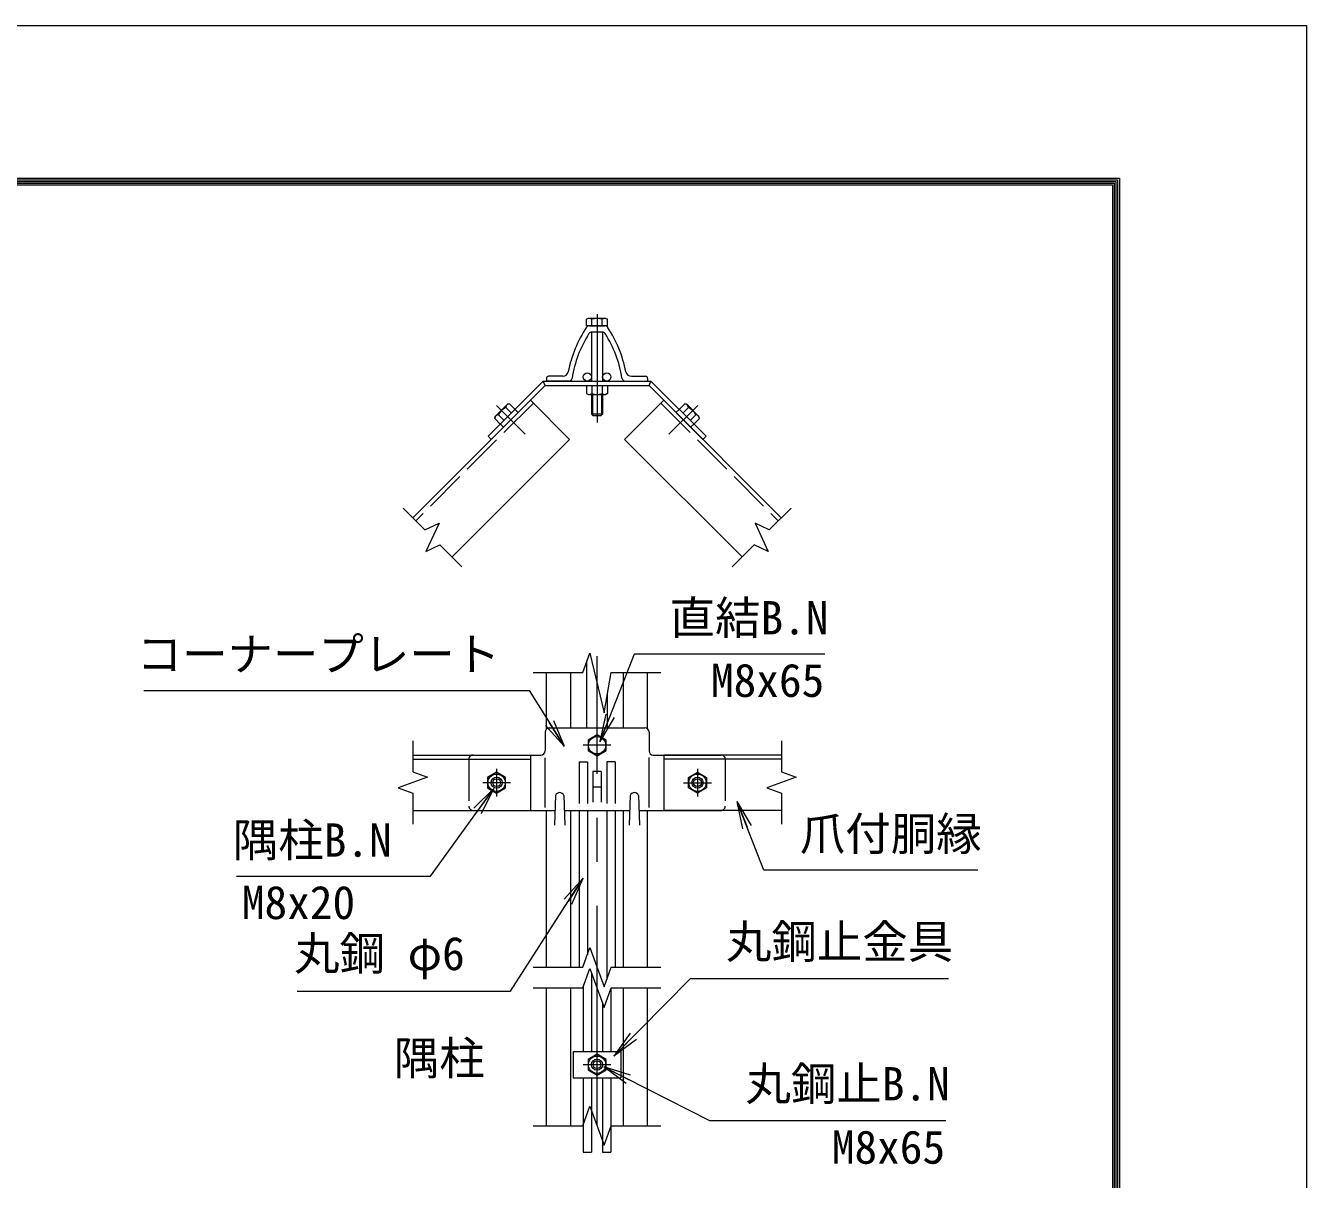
# Model space of a CAD drawing. Units: millimetres, scale not verified. Extents: x -4200 to 4200, y -2970 to 2970.
# Drawn here: x 2351 to 4200, y 1304 to 2970 of the extents above; entities that cross this region are included whole.
import ezdxf
from ezdxf.enums import TextEntityAlignment as Align

# ---------------------------------------------------------------- set-up
doc = ezdxf.new("R2010")
doc.units = ezdxf.units.MM
doc.header["$LTSCALE"] = 10
doc.linetypes.add('DASHED', pattern=[7.5, 6, -1.5])
doc.linetypes.add('USER1', pattern=[50.8, 31.75, -6.35, 6.35, -6.35])
for name, color, linetype, lineweight in [('0-0_D-STR1', 1, 'Continuous', 18), ('0-1_D-BMK', 2, 'USER1', 13), ('0-2_D-STR-DIM', 7, 'Continuous', 13), ('0-6_D-STR3', 3, 'Continuous', 13), ('0-7_D-STR-TXT', 7, 'Continuous', 13), ('0-8_0', 7, 'Continuous', 18), ('0-B_D-TTL', 7, 'Continuous', 18)]:
    doc.layers.add(name, color=color, linetype=linetype, lineweight=lineweight)
doc.styles.add('ＭＳ ゴシック', font='')
doc.styles.get('ＭＳ ゴシック').set_extended_font_data('MS Gothic')

# ---------------------------------------------------------------- blocks, each defined once
blk = doc.blocks.new('_Open')
at = {"layer": '0-8_0'}
blk.add_line((-10, 1.667), (0, 0), dxfattribs=at)
blk.add_lwpolyline([(-10, -1.667), (0, 0), (-10, 0)], dxfattribs=at)

msp = doc.modelspace()

# ---------------------------------------------------------------- linework, layer by layer
at = {"layer": '0-0_D-STR1'}
for p, q in [((3164.88, 2536.76), (3187.16, 2536.76)), ((3167.88, 2527.76), (3183.48, 2527.76)), ((3103.02, 2460.76), (3103.02, 2456.76)), ((3103.02, 2460.76), (3103.02, 2456.76)), ((3126.53, 2463.76), (3106.02, 2463.76)), ((3225.5, 2463.76), (3246.02, 2463.76)), ((3249.02, 2460.76), (3249.02, 2456.76)), ((3135.07, 2456.76), (3103.02, 2456.76)), ((3216.96, 2456.76), (3249.02, 2456.76)), ((3079.8, 2429.15), (2910.1, 2259.44)), ((3079.8, 2429.15), (3136.37, 2372.58)), ((3272.23, 2429.15), (3441.93, 2259.44)), ((3136.37, 2372.58), (2966.67, 2202.87)), ((3103.02, 1954.45), (3103.02, 2035.98)), ((3138.02, 1955.98), (3138.02, 2035.98)), ((3161.02, 1955.98), (3161.02, 2051.15)), ((3214.02, 1955.98), (3214.02, 2035.98)), ((3249.02, 1954.45), (3249.02, 2035.98)), ((3191.02, 1955.98), (3191.02, 2004.66)), ((2909.91, 1916.98), (3079.8, 1916.98)), ((2909.91, 1910.98), (3079.8, 1910.98)), ((3079.8, 1916.98), (3079.8, 1836.98)), ((3272.23, 1916.98), (3272.23, 1836.98)), ((3442.12, 1916.98), (3272.23, 1916.98)), ((3442.12, 1910.98), (3272.23, 1910.98)), ((3116.02, 1858.73), (3114.52, 1815.73)), ((3128.02, 1858.73), (3129.52, 1815.73)), ((3224.02, 1858.73), (3222.52, 1815.73)), ((3236.02, 1858.73), (3237.52, 1815.73)), ((2909.91, 1836.98), (3079.8, 1836.98)), ((3103.02, 1610.72), (3103.02, 1836.98)), ((3138.02, 1610.72), (3138.02, 1836.98)), ((3214.02, 1610.72), (3214.02, 1836.98)), ((3249.02, 1610.72), (3249.02, 1836.98)), ((3442.12, 1836.98), (3272.23, 1836.98)), ((3103.02, 1381.76), (3103.02, 1580.72)), ((3138.02, 1381.76), (3138.02, 1580.72)), ((3214.02, 1381.76), (3214.02, 1580.72)), ((3249.02, 1381.76), (3249.02, 1580.72))]:
    msp.add_line(p, q, dxfattribs=at)
at = {"layer": '0-0_D-STR1', "linetype": 'DASHED'}
for p, q in [((3084.05, 2424.9), (2914.34, 2255.2)), ((3267.99, 2424.9), (3437.69, 2255.2))]:
    msp.add_line(p, q, dxfattribs=at)
at = {"layer": '0-0_D-STR1'}
msp.add_lwpolyline([(3272.23, 2429.15), (3215.66, 2372.58), (3385.37, 2202.87)], dxfattribs=at)
for centre, radius, start, end in [((3311.93, 2435.06), 181, 146.67148, 168.8028), ((3164.88, 2531.76), 5, 90, 146.67148), ((3187.16, 2531.76), 5, 33.32852, 90), ((3040.1, 2435.06), 181, 11.1972, 33.32852), ((3306.02, 2435.16), 168, 147.4916, 171.15527), ((3168.56, 2522.76), 5, 90, 147.4916), ((3183.48, 2522.76), 5, 32.5084, 90), ((3046.02, 2435.16), 168, 8.84473, 32.5084), ((3106.02, 2460.76), 3, 90, 180), ((3126.53, 2471.76), 8, 270, 348.8028), ((3135.07, 2461.76), 5, 270, 351.15527), ((3216.96, 2461.76), 5, 188.84473, 270), ((3225.5, 2471.76), 8, 191.1972, 270), ((3246.02, 2460.76), 3, 0, 90), ((3122.02, 1856.23), 6.5, 22.61986, 157.38014), ((3230.02, 1856.23), 6.5, 22.61986, 157.38014)]:
    msp.add_arc(centre, radius, start, end, dxfattribs=at)
at = {"layer": '0-1_D-BMK'}
for p, q in [((3176.02, 2553.5), (3176.02, 2397.12)), ((3030.77, 2421.61), (3072.27, 2380.11)), ((3321.26, 2421.61), (3279.76, 2380.11)), ((3176.02, 1381.76), (3176.02, 2059.71)), ((3196.02, 1930.98), (3156.02, 1930.98)), ((3031.02, 1896.98), (3031.02, 1856.98)), ((3321.02, 1896.98), (3321.02, 1856.98)), ((3051.02, 1876.98), (3011.02, 1876.98)), ((3301.02, 1876.98), (3341.02, 1876.98)), ((3196.02, 1469.91), (3156.02, 1469.91))]:
    msp.add_line(p, q, dxfattribs=at)
at = {"layer": '0-2_D-STR-DIM'}
for p, q in [((2895.96, 2273.58), (2927.5, 2242.04)), ((3456.08, 2273.58), (3424.53, 2242.04)), ((2927.5, 2242.04), (2947.89, 2251.55)), ((2947.89, 2251.55), (2928.87, 2210.76)), ((2928.87, 2210.76), (2949.26, 2220.27)), ((2949.26, 2220.27), (2980.81, 2188.73)), ((3402.77, 2220.27), (3371.22, 2188.73)), ((3155.49, 2035.98), (3165.76, 2064.17)), ((3165.76, 2064.17), (3186.28, 1977.78)), ((3084.02, 2035.98), (3155.49, 2035.98)), ((3186.28, 1977.78), (3196.54, 2035.98)), ((3196.54, 2035.98), (3268.02, 2035.98)), ((2909.91, 1937.24), (2909.91, 1892.63)), ((3442.12, 1937.24), (3442.12, 1892.63)), ((3442.12, 1892.63), (3463.26, 1884.93)), ((3463.26, 1884.93), (3420.98, 1869.54)), ((3420.98, 1869.54), (3442.12, 1861.85)), ((2909.91, 1861.85), (2909.91, 1817.24)), ((3442.12, 1861.85), (3442.12, 1817.24)), ((3084.02, 1610.72), (3155.49, 1610.72)), ((3155.49, 1580.72), (3165.76, 1608.92)), ((3165.76, 1608.92), (3186.28, 1552.53)), ((3196.54, 1610.72), (3268.02, 1610.72)), ((3084.02, 1580.72), (3155.49, 1580.72)), ((3186.28, 1552.53), (3196.54, 1580.72)), ((3196.54, 1580.72), (3268.02, 1580.72)), ((3155.49, 1381.76), (3165.76, 1409.95)), ((3165.76, 1409.95), (3186.28, 1353.57)), ((3084.02, 1381.76), (3155.49, 1381.76)), ((3186.28, 1353.57), (3196.54, 1381.76)), ((3196.54, 1381.76), (3268.02, 1381.76))]:
    msp.add_line(p, q, dxfattribs=at)
for points in [[(3424.53, 2242.04), (3404.14, 2251.55), (3423.16, 2210.76), (3402.77, 2220.27)], [(2909.91, 1892.63), (2931.06, 1884.93), (2888.77, 1869.54), (2909.91, 1861.85)], [(3155.49, 1610.72), (3165.76, 1638.92), (3186.28, 1582.53), (3196.54, 1610.72)]]:
    msp.add_lwpolyline(points, dxfattribs=at)
at = {"layer": '0-6_D-STR3'}
for p, q in [((3163.42, 2547.36), (3161.01, 2545.97)), ((3161.01, 2536.76), (3161.01, 2545.97)), ((3191.03, 2536.76), (3161.01, 2536.76)), ((3188.62, 2547.36), (3163.42, 2547.36)), ((3168.51, 2536.76), (3168.51, 2545.97)), ((3183.52, 2536.76), (3183.52, 2545.97)), ((3188.62, 2547.36), (3191.03, 2545.97)), ((3191.03, 2536.76), (3191.03, 2545.97)), ((3168.02, 2527.73), (3168.02, 2456.76)), ((3184.02, 2527.73), (3184.02, 2456.76)), ((3098.37, 2456.76), (3018.71, 2377.1)), ((3101.02, 2450.36), (3023.23, 2372.58)), ((3101.02, 2450.36), (3098.37, 2456.76)), ((3098.37, 2456.76), (3253.67, 2456.76)), ((3101.02, 2450.36), (3251.02, 2450.36)), ((3161.01, 2450.36), (3161.01, 2438.81)), ((3161.01, 2450.36), (3191.03, 2450.36)), ((3168.51, 2450.36), (3168.51, 2438.81)), ((3183.52, 2450.36), (3183.52, 2438.81)), ((3191.03, 2450.36), (3191.03, 2438.81)), ((3251.02, 2450.36), (3253.67, 2456.76)), ((3251.02, 2450.36), (3328.8, 2372.58)), ((3253.67, 2456.76), (3333.32, 2377.1)), ((3046.64, 2423.42), (3028.96, 2405.74)), ((3049.44, 2424.17), (3046.64, 2423.42)), ((3057.61, 2416), (3049.44, 2424.17)), ((3161.01, 2438.81), (3163.52, 2437.36)), ((3163.52, 2437.36), (3188.52, 2437.36)), ((3168.02, 2437.36), (3168.02, 2409.16)), ((3169.52, 2437.36), (3169.52, 2407.66)), ((3182.52, 2437.36), (3182.52, 2407.66)), ((3184.02, 2437.36), (3184.02, 2409.16)), ((3191.03, 2438.81), (3188.52, 2437.36)), ((3294.42, 2416), (3302.59, 2424.17)), ((3302.59, 2424.17), (3305.39, 2423.42)), ((3305.39, 2423.42), (3323.07, 2405.74)), ((3041.69, 2400.08), (3033.52, 2408.25)), ((3052.3, 2410.7), (3044.13, 2418.86)), ((3057.6, 2415.99), (3062.13, 2411.47)), ((3181.62, 2406.76), (3170.42, 2406.76)), ((3184.02, 2409.16), (3181.62, 2406.76)), ((3294.43, 2415.99), (3289.91, 2411.47)), ((3294.43, 2415.99), (3289.91, 2411.47)), ((3299.73, 2410.7), (3307.9, 2418.86)), ((3310.35, 2400.08), (3318.51, 2408.25)), ((3323.82, 2402.94), (3323.07, 2405.74)), ((3036.39, 2394.78), (3040.91, 2390.26)), ((3315.65, 2394.78), (3311.12, 2390.26)), ((3315.65, 2394.78), (3311.12, 2390.26)), ((3315.65, 2394.77), (3323.82, 2402.94)), ((3023.23, 2372.58), (3018.71, 2377.1)), ((3328.8, 2372.58), (3333.32, 2377.1)), ((3101.02, 1949.98), (3101.02, 1922.98)), ((3107.02, 1955.98), (3245.02, 1955.98)), ((3251.02, 1949.98), (3251.02, 1922.98)), ((2997.02, 1916.98), (3095.02, 1916.98)), ((3101.02, 1840.98), (3101.02, 1912.98)), ((3251.02, 1840.98), (3251.02, 1913.17)), ((3257.02, 1916.98), (3355.02, 1916.98)), ((3031.02, 1891.99), (3018.02, 1884.48)), ((3044.02, 1884.48), (3031.02, 1891.99)), ((3182.02, 1892.98), (3182.02, 1848.92)), ((3018.02, 1884.48), (3018.02, 1869.47)), ((3018.02, 1869.47), (3031.02, 1861.96)), ((3031.02, 1861.96), (3044.02, 1869.47)), ((3044.02, 1869.47), (3044.02, 1884.48)), ((3182.02, 1870.32), (3170.02, 1870.32)), ((2997.02, 1836.98), (3115.26, 1836.98)), ((3128.78, 1836.98), (3223.26, 1836.98)), ((3150.02, 1836.98), (3150.02, 1610.72)), ((3162.02, 1836.98), (3162.02, 1628.64)), ((3190.02, 1836.98), (3190.02, 1592.81)), ((3202.02, 1836.98), (3202.02, 1610.72)), ((3236.78, 1836.98), (3355.02, 1836.98)), ((3168.02, 1602.7), (3168.02, 1488.91)), ((3156.02, 1582.16), (3156.02, 1488.91)), ((3196.02, 1579.29), (3196.02, 1488.91)), ((3184.02, 1558.75), (3184.02, 1488.91)), ((3141.62, 1488.91), (3210.42, 1488.91)), ((3141.62, 1488.91), (3141.62, 1450.91)), ((3210.42, 1488.91), (3210.42, 1450.91)), ((3141.62, 1450.91), (3210.42, 1450.91)), ((3156.02, 1450.91), (3156.02, 1343.51)), ((3168.02, 1450.91), (3168.02, 1343.51)), ((3184.02, 1450.91), (3184.02, 1343.51)), ((3196.02, 1450.91), (3196.02, 1343.51)), ((3156.02, 1343.51), (3168.02, 1343.51)), ((3184.02, 1343.51), (3196.02, 1343.51))]:
    msp.add_line(p, q, dxfattribs=at)
at = {"layer": '0-6_D-STR3', "linetype": 'DASHED'}
for p, q in [((2991.02, 1910.98), (2991.02, 1842.98)), ((3150.02, 1906.98), (3150.02, 1836.98)), ((3150.02, 1906.98), (3162.02, 1906.98)), ((3162.02, 1906.98), (3162.02, 1836.98)), ((3202.02, 1906.98), (3190.02, 1906.98)), ((3190.02, 1906.98), (3190.02, 1836.98)), ((3202.02, 1906.98), (3202.02, 1836.98)), ((3361.02, 1910.98), (3361.02, 1842.98))]:
    msp.add_line(p, q, dxfattribs=at)
at = {"layer": '0-6_D-STR3'}
for points in [[(3036.38, 2394.77), (3028.21, 2402.94), (3028.96, 2405.74)], [(3184.02, 2409.16), (3168.02, 2409.16), (3170.42, 2406.76)], [(3182.02, 1892.98), (3170.02, 1892.98), (3170.02, 1848.92)]]:
    msp.add_lwpolyline(points, dxfattribs=at)
for points in [[(3189.02, 1938.48), (3176.02, 1945.99), (3163.02, 1938.48), (3163.02, 1923.47), (3176.02, 1915.96), (3189.02, 1923.47)], [(3308.02, 1884.48), (3321.02, 1891.99), (3334.02, 1884.48), (3334.02, 1869.47), (3321.02, 1861.96), (3308.02, 1869.47)], [(3189.02, 1477.41), (3176.02, 1484.92), (3163.02, 1477.41), (3163.02, 1462.4), (3176.02, 1454.9), (3189.02, 1462.4)]]:
    msp.add_lwpolyline(points, close=True, dxfattribs=at)
for centre, radius in [((3162.02, 2462.76), 6), ((3190.02, 2462.76), 6), ((3176.02, 1930.98), 12.5), ((3031.02, 1876.98), 12.5), ((3321.02, 1876.98), 12.5), ((3031.02, 1876.98), 8), ((3031.02, 1876.98), 5.6), ((3321.02, 1876.98), 8), ((3321.02, 1876.98), 5.6), ((3176.02, 1469.91), 12.5), ((3176.02, 1469.91), 8), ((3176.02, 1469.91), 5.6)]:
    msp.add_circle(centre, radius, dxfattribs=at)
for centre, radius, start, end in [((3164.76, 2540.48), 6.64, 55.61585, 124.38415), ((3176.02, 2522.29), 24.84, 72.4121, 107.5879), ((3187.27, 2540.48), 6.64, 55.61585, 124.38415), ((3050.66, 2417.64), 6.64, 100.61585, 169.38416), ((3164.76, 2444.29), 6.64, 235.61585, 304.38416), ((3176.02, 2462.49), 24.84, 252.4121, 287.5879), ((3187.27, 2444.29), 6.64, 235.61586, 304.38414), ((3301.37, 2417.64), 6.64, 10.61584, 79.38415), ((3034.74, 2401.72), 6.64, 100.61586, 169.38414), ((3055.57, 2396.81), 24.84, 117.4121, 152.5879), ((3296.46, 2396.81), 24.84, 27.4121, 62.5879), ((3317.29, 2401.72), 6.64, 10.61586, 79.38414), ((3107.02, 1949.98), 6, 90, 180), ((3245.02, 1949.98), 6, 0, 90), ((3095.02, 1922.98), 6, 270, 0), ((3257.02, 1922.98), 6, 180, 270)]:
    msp.add_arc(centre, radius, start, end, dxfattribs=at)
at = {"layer": '0-6_D-STR3', "linetype": 'DASHED'}
for centre, start, end in [((2997.02, 1910.98), 90, 180), ((3355.02, 1910.98), 0, 90), ((2997.02, 1842.98), 180, 270), ((3355.02, 1842.98), 270, 0)]:
    msp.add_arc(centre, 6, start, end, dxfattribs=at)
at = {"layer": '0-7_D-STR-TXT'}
for points in [[(3504.93, 2062.64), (3229.38, 2062.64), (3180.92, 1938.33)], [(2521.53, 2009.99), (3077.79, 2009.99), (3127.66, 1931.26)], [(2655.34, 1742.11), (2935.35, 1742.11), (3025.91, 1867)], [(3725.92, 1750.85), (3416.88, 1750.85), (3378.95, 1848.05)], [(2742.98, 1575.83), (3051.01, 1575.83), (3154.66, 1737.37)], [(3683.25, 1593.78), (3310.49, 1593.78), (3201.69, 1483.85)], [(3679.38, 1388.72), (3338.61, 1388.72), (3187.42, 1465.87)]]:
    msp.add_lwpolyline(points, dxfattribs=at)
at = {"layer": '0-B_D-TTL', "color": 2}
msp.add_lwpolyline([(-4200, 2970), (4200, 2970), (4200, -2970), (-4200, -2970)], close=True, dxfattribs=at)
at = {"layer": '0-B_D-TTL'}
for points in [[(-3930, 2750), (3930, 2750), (3930, -2750), (-3930, -2750)], [(-3927.5, 2747.5), (3927.5, 2747.5), (3927.5, -2747.5), (-3927.5, -2747.5)], [(-3925, 2745), (3925, 2745), (3925, -2745), (-3925, -2745)], [(-3922.5, 2742.5), (3922.5, 2742.5), (3922.5, -2742.5), (-3922.5, -2742.5)], [(-3920, 2740), (3920, 2740), (3920, -2740), (-3920, -2740)]]:
    msp.add_lwpolyline(points, close=True, dxfattribs=at)

# ---------------------------------------------------------------- block references
at = {"layer": '0-7_D-STR-TXT', "xscale": 4, "yscale": 4}
for p, rotation in [((3128.73, 1929.57), 302.35412), ((3180.2, 1936.46), 248.70495), ((3027.08, 1868.62), 54.05425), ((3378.23, 1849.92), 111.31411), ((3155.74, 1739.05), 57.31217), ((3200.29, 1482.43), 225.29561), ((3185.64, 1466.78), 152.96577)]:
    msp.add_blockref('_Open', p, dxfattribs=dict(at, rotation=rotation))

# ---------------------------------------------------------------- texts
at = {"layer": '0-7_D-STR-TXT', "style": 'ＭＳ ゴシック'}
for s, p in [('直結B.N', (3280.81, 2076.63)), ('コーナープレート', (2511.38, 2024.22)), ('M8x65', (3340.44, 1986.44)), ('爪付胴縁', (3468.82, 1764.84)), ('隅柱B.N', (2650.27, 1755.71)), ('M8x20', (2663.25, 1665.7)), ('丸鋼止金具', (3362.18, 1609.03)), ('丸鋼 φ6', (2738.66, 1591.97)), ('隅柱', (2882.69, 1440.93)), ('丸鋼止B.N', (3390.29, 1403.84)), ('M8x65', (3514.9, 1312.51))]:
    msp.add_text(s, height=48.09, dxfattribs=at).set_placement(p, align=Align.BOTTOM_LEFT)

doc.saveas('drawing.dxf')
